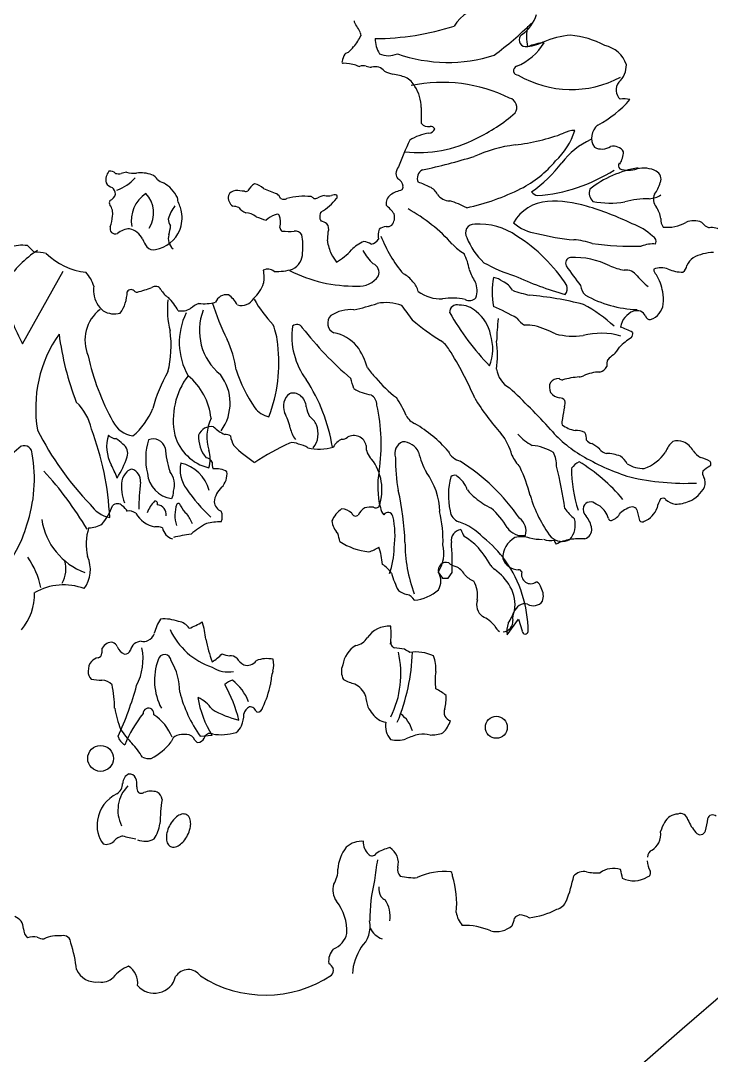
# Model space of a CAD drawing. Header units: millimetres. Extents: x -17017 to 2697, y 1903 to 18260.
# Drawn here: x -16954.944 to -16954.6, y 18240.881 to 18241.395 of the extents above; entities that cross this region are included whole.
import ezdxf

# ---------------------------------------------------------------- set-up
doc = ezdxf.new("R2010")
doc.units = ezdxf.units.MM
doc.linetypes.add('0', pattern=[0])
for name, color, linetype in [('1', 7, 'Continuous'), ('CAY', 94, 'Continuous'), ('DIENHOA', 3, 'Continuous')]:
    doc.layers.add(name, color=color, linetype=linetype)

# ---------------------------------------------------------------- blocks, each defined once
blk = doc.blocks.new('Cay73-mb')
at = {"layer": 'DIENHOA'}
for p, q in [((-301.3, -501.3), (-217.3, -350.6)), ((559.5, -973.6), (568.4, -986.5)), ((580.5, -986.5), (588.6, -974.4)), ((568.4, -986.5), (580.5, -986.5)), ((702.5, -1103.7), (725.9, -1071.4)), ((725.9, -1071.4), (734, -1095.6)), ((66.6, -1313.6), (91.1, -1311.3))]:
    blk.add_line(p, q, dxfattribs=at)
for centre, radius in [((680.1, -1295), 22.7), ((-139.7, -1359.4), 26.8)]:
    blk.add_circle(centre, radius, dxfattribs=at)
for centre, radius, start, end in [((665.1, 112.5), 84.9, 94.2626, 148.3902), ((687.5, 205), 79.8, 304.0913, 342.5095), ((394.4, 167.6), 8.91, 177.2348, 199.0239), ((103.3, -13.6), 334.3, 27.8474, 32.2375), ((429.2, 662), 530.9, 270, 287.9437), ((158.9, 778.6), 855.8, 307.1721, 313.989), ((852.4, 135.4), 109.7, 168.6891, 191.3109), ((297.2, 188.5), 114.7, 319.6376, 333.6063), ((385, 136.9), 14.9, 2.3858, 22.142), ((489.6, 130.7), 60.4, 179.5468, 210.966), ((741, 128.4), 13.7, 129.7853, 266.0527), ((854.9, -69.1), 208.1, 95.7865, 111.9518), ((816.6, -48.6), 187.4, 61.9016, 84.7103), ((315.8, 168.5), 87.5, 310.9739, 321.7199), ((679.4, 181.9), 116.2, 291.446, 329.278), ((738.8, 198.5), 83.8, 270.8583, 297.2285), ((789.7, 7.5), 115.5, 95.194, 112.8761), ((891.9, 57), 61.1, 19.075, 77.6767), ((404.6, 75.8), 44.8, 149.3457, 169.9375), ((378.5, 83.8), 19.4, 105.815, 130.0629), ((456.5, 139.5), 44.1, 244.9851, 295.0149), ((579.8, 397.7), 316, 250.6489, 287.7143), ((362.4, 82.3), 2.29, 146.8782, 277.1259), ((356.2, -55.7), 135.9, 75.8406, 87.2347), ((397.5, 87), 13.6, 233.3976, 265.4854), ((404.5, 52), 22.9, 74.743, 110.6252), ((425, 113.4), 41.9, 249.8495, 265.3325), ((430.4, 34.6), 38.1, 79.938, 103.3355), ((426.6, 46.4), 27.7, 38.6562, 67.9573), ((725.4, 64.8), 9.58, 111.455, 271.8444), ((901.5, 76.3), 48.2, 312.501, 0.8171), ((482.3, 129.4), 73.9, 242.6281, 257.0519), ((443, -88.5), 147.6, 70.3438, 81.1386), ((475.6, 14.3), 40, 25.8774, 64.7854), ((835.4, 241.9), 216.4, 239.5495, 298.0277), ((568.6, -272.2), 312.5, 63.5971, 101.9555), ((440.8, -13.5), 84, 1.1016, 32.6112), ((954, 24.5), 25.7, 140.775, 228.3759), ((702.4, -11.8), 20.2, 326.0273, 75.1997), ((780, 159), 234.7, 298.1428, 318.8572), ((945.5, -32), 38.3, 72.9026, 103.0079), ((889.7, -28), 365.3, 177.4765, 182.6049), ((473.7, 262.6), 376.6, 295.9751, 310.672), ((539.4, -31.7), 19.5, 221.5808, 280.4219), ((538.3, -49.5), 15.8, 278.2472, 335.9447), ((544.3, -60.3), 9.52, 27.3472, 98.1368), ((698.2, -12.2), 152, 313.567, 341.8764), ((840.2, -100.5), 41, 86.5285, 120.2538), ((910.7, -74.6), 33.3, 126.7863, 215.7157), ((1221.9, -421.6), 798.1, 154.6303, 158.9021), ((519.1, 154.8), 259.9, 263.7586, 297.3753), ((552.5, -159.3), 95, 97.1923, 122.984), ((661, 370.8), 463.8, 277.1985, 289.9807), ((938.8, -217.8), 153.1, 114.3233, 143.3291), ((753.7, -375.8), 288.6, 96.8819, 114.483), ((899, -62.9), 34.8, 243.7411, 301.1306), ((923.2, -116.4), 24.5, 32.1608, 104.7701), ((892.1, -101), 51.9, 327.7524, 357.404), ((226.7, 1225.9), 1399.6, 282.3984, 286.9212), ((625.3, 26.2), 231.6, 297.2246, 320.0892), ((581.6, 55.8), 296.8, 305.3452, 322.1487), ((943.1, -131.9), 9.8, 148.4146, 225.0095), ((-101.1, -161.5), 27.7, 140.1391, 192.2384), ((-119.2, -156.7), 13.4, 40.0639, 103.9537), ((-101.7, -105.2), 43.6, 260.3458, 276.1782), ((-80.2, -189.3), 44.1, 97.6045, 112.2958), ((-71.4, -97.9), 49.8, 252.9351, 277.0256), ((-56.9, -215.2), 68.3, 69.8805, 97.1365), ((486, -149.7), 13.8, 174.3254, 226.1201), ((506.1, -152.6), 34.1, 147.5388, 172.6951), ((535.1, -158), 18.7, 114.8401, 206.7982), ((739.2, 149.4), 344.5, 274.3703, 302.496), ((1011, -357.2), 223.6, 99.5394, 127.913), ((953.9, -82.2), 59.3, 252.5874, 287.4126), ((985.1, -193.2), 56.1, 61.9354, 103.8193), ((1002.9, -160.1), 18.5, 337.5506, 62.4278), ((-110.6, -157.8), 20, 208.6743, 255.9578), ((-131.3, -105.2), 81.5, 288.0436, 320.5246), ((-42.3, -173.3), 24, 31.3396, 68.2743), ((5.6, -127.3), 43.2, 230.8224, 249.2496), ((-40.2, -225.9), 65.6, 24.8138, 62.3169), ((199.6, -202.8), 38.9, 121.2884, 151.3126), ((166.3, -216.8), 49, 49.9632, 74.5221), ((469.2, -175.7), 17.7, 5.1938, 65.8754), ((438, -397.6), 244.7, 64.6833, 70.8228), ((949.1, -146.9), 73.7, 322.874, 343.9807), ((-129.1, -185.1), 21.3, 294.5327, 343.8309), ((-130.8, -193.5), 22.3, 6.2599, 46.8101), ((-8.4, -246), 67.8, 123.6873, 190.2574), ((-87.6, -229.9), 57.9, 326.818, 44.0638), ((139.8, -199.5), 15.7, 90.8136, 160.0842), ((139.6, -304.7), 120.9, 81.0864, 90), ((160.9, -178.1), 7.56, 250.452, 307.6353), ((275.6, -19.8), 177.3, 244.0119, 253.5541), ((199.3, -219.7), 39.5, 29.375, 48.8155), ((345, -205.2), 12.6, 68.4417, 118.4944), ((474.9, -211.5), 23.3, 126.3015, 186.7087), ((500.4, -250.4), 69.8, 103.2148, 124.2915), ((476.2, -175.6), 10.7, 320.4563, 7.922), ((529, -205.5), 32.2, 25.2048, 64.8012), ((585.6, -170.2), 35, 218.2931, 266.6062), ((516.2, 250.5), 480.9, 282.3137, 296.5627), ((768.7, -175.5), 18.8, 214.9948, 260.0682), ((898.1, -187.9), 25.5, 163.7382, 225.5065), ((1029.2, -201.8), 23.7, 153.7542, 221.6429), ((-112.4, -209.4), 9.23, 148.1677, 207.2571), ((-142.9, -230.9), 28.3, 349.3282, 37.8386), ((5, -203.1), 15.1, 354.8123, 18.5899), ((-96.9, -258.2), 128.7, 13.8112, 24.6411), ((147.4, -197.8), 22.7, 170.6162, 234.1231), ((239.6, -187.6), 14, 245.3775, 297.6372), ((281.8, -335.8), 140.4, 84.1106, 104.7429), ((287.3, -215.7), 21.6, 45.6849, 65.5571), ((304, -186.4), 14, 263.1576, 295.7661), ((330.2, -234), 40.4, 98.7159, 119.7436), ((241.7, -110.7), 139.7, 302.8703, 320.3213), ((331.5, -152.3), 42.5, 259.9199, 280.0801), ((344.2, -196.5), 6.2, 325.6632, 28.6117), ((532, -382.4), 184.7, 61.9729, 73.8124), ((792.2, -293.9), 87.9, 93.7529, 150.2526), ((799.6, -430.6), 224.8, 72.5785, 93.3661), ((916.3, -25.6), 184.1, 258.6912, 279.3993), ((996.8, -396.6), 196, 89.9314, 104.9299), ((993.5, -147.5), 53.2, 273.8137, 301.4831), ((87.3, -269.1), 91, 143.7433, 163.1218), ((-46.2, -239.9), 75.3, 339.7013, 9.5341), ((131.4, -262.5), 46.4, 70.6387, 86.5692), ((176.9, -195.6), 38, 217.4236, 245.2186), ((162.1, -260.7), 30.6, 48.43, 91.9653), ((238.9, -283.4), 52.3, 109.0279, 133.1963), ((225.6, -239.6), 6.84, 43.6641, 123.6539), ((187.4, -249.7), 45.6, 347.1389, 18.9569), ((324, -235.1), 9.46, 132.4348, 190.6936), ((396.2, -283.7), 88.9, 35.533, 51.3608), ((441.8, -238.8), 27.6, 323.1349, 14.2491), ((319.1, -539.9), 364.8, 42.2892, 60.7345), ((696.9, -801), 609.1, 64.2257, 73.7926), ((970.8, -247), 50.2, 6.011, 35.8506), ((-197.3, -232), 82.2, 341.0269, 357.093), ((28.6, -239.9), 28.6, 185.7112, 215.4049), ((-101.7, -246.7), 107.5, 344.5832, 354.805), ((281, 4.1), 261.2, 247.8171, 252.6439), ((326.3, -239.2), 11.9, 168.6895, 220.2525), ((306.8, -285.3), 39.8, 55.8018, 74.8467), ((314.8, -263.2), 18.1, 340.6219, 36.8713), ((454.2, -241.4), 17, 261.4678, 304.5258), ((634.2, -271.6), 18.1, 86.309, 211.7582), ((645.1, -387.2), 134, 54.7161, 94.164), ((772.6, -189.7), 83, 226.8266, 264.29), ((925, -360.6), 114.2, 46.4334, 71.2019), ((1050.4, -243), 29.7, 177.5955, 213.6988), ((1033.8, -179.3), 80.5, 264.189, 299.2256), ((1089.6, -286.7), 40.6, 66.0368, 113.9632), ((1128.8, -234.2), 27.4, 214.1246, 254.0541), ((-108.2, -262.6), 12, 161.0264, 220.1857), ((-108.9, -259.3), 14, 232.729, 287.7908), ((-76.4, -307.6), 45, 93.9814, 128.8108), ((-90.4, -304.3), 42.9, 28.4153, 75.3342), ((-37.8, -238.9), 67.8, 280.2171, 336.4632), ((27.1, -283.6), 26.6, 161.5632, 231.2191), ((242.3, -259.2), 10.5, 183.5956, 233.1266), ((251.2, -69.1), 199.1, 265.6318, 272.8989), ((263.7, -283.9), 16.2, 32.0021, 98.5875), ((109.1, -299.8), 170.2, 355.7114, 8.2723), ((57.7, -255), 274.5, 353.1064, 357.0389), ((469, -277.1), 34, 157.0862, 192.5267), ((453.1, -282.1), 23.9, 93.3684, 130.2413), ((692, -182.3), 268.4, 200.8506, 220.3675), ((546.8, -559.1), 331.6, 32.6073, 58.0114), ((869.2, 105), 391.6, 254.4753, 265.7951), ((998.4, -289.5), 12.8, 337.8324, 65.7745), ((1126.4, -296.8), 36.6, 54.9032, 98.1044), ((-301.6, -371), 74.1, 82.0576, 111.1046), ((-205, -221), 115.4, 221.6012, 231.3438), ((19.7, -255.9), 77.5, 201.1688, 214.9139), ((419, -275.8), 89.7, 187.7656, 205.7611), ((429, -351.5), 66.4, 110.4111, 137.625), ((398.7, -332), 43.4, 59.3404, 80.4965), ((416.1, -271.7), 23.5, 281.7703, 327.2561), ((668.1, -222.5), 106.8, 222.2767, 239.1504), ((763.2, -220.8), 156.5, 202.6959, 225.8077), ((830.9, -433.8), 148.5, 71.0772, 86.3052), ((960.6, 271.5), 570.6, 261.7813, 271.9977), ((1005.5, -364.5), 70.3, 86.0552, 110.797), ((-153.3, -490), 216.6, 122.7325, 147.2615), ((-276.7, -418), 106.9, 76.7612, 90.2009), ((-155.8, -216), 137.4, 225.4427, 264.0684), ((-30.1, -287.1), 19.1, 223.4143, 283.1458), ((240.7, -312.6), 38.1, 297.3301, 0.096), ((489.3, -232.7), 171.9, 208.5412, 215.2776), ((272.7, -206.4), 146.9, 301.2625, 316.9224), ((502.1, -254.2), 112, 208.4981, 226.2622), ((514.8, -365.4), 111, 9.3966, 27.4769), ((1132.5, -408.4), 96.5, 91.4231, 117.6468), ((417.8, -353.2), 19.4, 337.7672, 68.9367), ((834.9, -1.5), 377.6, 241.392, 251.9769), ((835.8, -334), 12.2, 99.4614, 207.4038), ((1511.8, 130.4), 832.2, 214.3831, 217.8612), ((838.3, -498.9), 177, 64.1579, 91.4436), ((960.3, -242.8), 106.6, 245.1238, 261.8707), ((1055.3, -337.1), 19.4, 306.3853, 355.5072), ((1120.3, -363.3), 51.9, 128.8329, 151.5579), ((-217.4, -398.1), 65.4, 14.2735, 43.8294), ((206.8, -366.9), 20.5, 50.851, 117.3411), ((139.3, -363.9), 60.1, 348.6859, 14.5885), ((225.9, -239.9), 111.3, 266.8214, 286.8591), ((387.1, -78.3), 303.2, 243.4346, 270.8424), ((395.9, -333.6), 48.1, 264.8908, 325.92), ((463.8, -404.8), 54.1, 36.3872, 64.0075), ((715.6, -319.2), 95.6, 197.1044, 214.0202), ((839.7, -393.6), 168, 169.6964, 190.3036), ((665.5, -409.2), 46.5, 53.1266, 78.943), ((1061.3, 409.9), 843.4, 245.982, 253.5722), ((948.4, -376.5), 28.3, 34.3831, 96.3743), ((1159.9, -186.1), 256.6, 222.8276, 229.9727), ((1021.5, -382), 38.5, 67.2169, 112.7831), ((1019.1, -347.7), 12.5, 174.1049, 234.7815), ((927.9, -409), 98.2, 9.0576, 31.3127), ((1067.2, -274.3), 78.4, 246.9141, 269.7063), ((-92.1, -389.6), 62.3, 172.9748, 187.2865), ((-120.7, -165.9), 235, 284.0613, 291.8014), ((-26.3, -395.2), 13.2, 30.4656, 122.7495), ((120.9, -347.4), 82.2, 313.3527, 339.8948), ((478.9, -401.5), 40.6, 12.8056, 45.3087), ((598, -390.5), 42.4, 338.9117, 24.907), ((677.8, -409.8), 40.9, 28.6178, 67.5379), ((807.2, -386.7), 20, 321.5453, 18.4367), ((881.9, -379.3), 27.1, 182.3862, 230.7487), ((-98.3, -389.8), 56.1, 187.8379, 230.0745), ((-163.9, -392.1), 79.3, 325.0902, 358.8931), ((-77.2, -396.9), 8.07, 85.5323, 155.9452), ((-77.7, -400.9), 12.1, 41.0511, 84.5806), ((-65, -387.4), 6.64, 237.1467, 282.4593), ((24.7, -366.9), 45.1, 208.6632, 238.2405), ((-99.4, -500.8), 138.6, 29.5388, 43.6073), ((121.4, -424.3), 25, 81.7409, 157.7524), ((96.3, -444.1), 52.9, 26.7551, 57.1965), ((565.8, -328.5), 79.7, 233.4753, 272.145), ((589.6, -535.8), 129.3, 78.441, 99.2255), ((624.6, -394.4), 17.2, 238.2487, 318.8111), ((818.2, -94.1), 314, 250.5598, 257.318), ((692.1, -1075.3), 677.2, 75.5622, 85.1602), ((978.1, -200), 230, 240.4812, 268.4127), ((957.8, -408.9), 68.9, 351.8702, 12.9015), ((70.8, -297.8), 424, 194.9329, 208.6741), ((192.1, -428.9), 193.4, 174.289, 193.602), ((27.7, -394.2), 38.8, 260.316, 299.2488), ((83.9, -469), 55.3, 111.1444, 132.3048), ((74.3, -324.2), 93.8, 263.6594, 284.814), ((604.1, -254.6), 537.1, 197.3885, 206.218), ((152.6, -393.2), 28.5, 251.5715, 330.6634), ((463, -238.5), 331.8, 210.8489, 222.3383), ((248.1, 180.2), 625.9, 282.6322, 287.228), ((451.9, -508.4), 92.7, 69.4676, 101.4577), ((100.9, -724.4), 488.6, 33.951, 38.2927), ((598.3, -435.2), 14.9, 70.3033, 185.4409), ((605.6, -468.9), 47.8, 46.2218, 92.67), ((452.2, -928.6), 551.7, 60.6162, 66.2478), ((713.5, -692), 309.9, 47.1574, 61.5798), ((987.6, -413.9), 38.7, 288.4355, 352.8854), ((-91.6, -493.5), 80.6, 127.7455, 203.5538), ((-110.9, -391.2), 47.8, 240.5807, 284.57), ((163.2, -498.2), 139.9, 154.0445, 209.5134), ((181.7, -473.7), 116.7, 158.6924, 231.1731), ((352.8, -458.2), 22, 134.9973, 245.6142), ((377.7, -501.6), 71.4, 84.1231, 124.4033), ((1051.8, -171.5), 538.1, 209.5141, 224.2315), ((590.5, -497.7), 79.5, 11.515, 52.7404), ((1259, -511.4), 578.5, 173.7973, 178.4027), ((768.3, -415.1), 56, 215.8342, 238.1084), ((980.7, -474.6), 44.4, 111.7136, 169.2161), ((971.6, -461.6), 29.2, 75.4651, 104.5349), ((965.9, -457.5), 27.5, 31.2372, 61.6984), ((998.6, -441.2), 9.48, 192.6521, 277.362), ((102.5, -511), 125.2, 3.9407, 23.0532), ((405, -485.9), 148.5, 171.6979, 216.9668), ((266.9, -473.8), 12.9, 28.2926, 133.5285), ((864.1, -9.1), 744, 218.0496, 229.2493), ((867.1, -22.1), 561, 229.9529, 237.3378), ((745.3, -541.9), 79.5, 79.5102, 94.7643), ((691.8, -701.8), 247.7, 63.3065, 74.0527), ((839.6, -728.9), 280.1, 63.9457, 69.6557), ((-6.7, -634.7), 267.6, 144.9731, 189.6949), ((389.5, -399.7), 620.7, 187.54, 200.9621), ((-208.8, -505.7), 215.2, 345.6075, 8.3665), ((-71.7, -583.4), 214.5, 7.6189, 25.2426), ((327.2, -562), 85.4, 41.251, 78.8463), ((571.9, -511.1), 100.8, 339.2258, 16.8909), ((839.7, -333.8), 151.3, 255.962, 277.6775), ((897, -628.2), 149.1, 74.0682, 104.3832), ((1067.9, -647.7), 192.7, 124.2149, 133.4099), ((951.6, -480.1), 11.4, 313.9201, 14.1902), ((-79.5, -540.2), 309.2, 338.8124, 7.0125), ((264.7, -594.7), 154.9, 16.4093, 35.0763), ((535.7, -540.7), 54.5, 30.2224, 58.1822), ((-8.8, -888.5), 700.5, 23.123, 32.3881), ((457.1, -524.3), 225.5, 352.6149, 7.3851), ((865.4, -466.4), 81.3, 315.001, 329.5073), ((316.2, -421.8), 492.8, 192.1707, 209.1499), ((943, -545.9), 34.2, 159.2252, 183.0936), ((943.5, -560.6), 42.1, 119.4064, 140.5324), ((443, -454.3), 318.4, 198.4365, 214.2243), ((529.9, -470.2), 141.9, 214.6976, 225.3681), ((733.3, -546.2), 53, 187.6658, 240.4192), ((889.4, -538.7), 21.5, 284.0381, 335.0891), ((270.2, -715), 312.2, 150.0667, 165.1701), ((163.7, -658.9), 152.9, 143.081, 191.6995), ((-42.2, -669.3), 132.1, 6.1432, 50.7132), ((31.7, -623.9), 97, 323.9414, 37.6502), ((-10.4, -770.5), 355.2, 8.9901, 33.3546), ((-3956.9, -1918.3), 4539.4, 16.9655, 17.243), ((620.2, -416.6), 244.9, 219.133, 233.0757), ((809.8, -595.6), 22.9, 89.2971, 140.6346), ((817, -565.7), 9.78, 224.996, 276.8121), ((864.7, -741.6), 172.5, 94.3138, 105.6443), ((847.3, -534.3), 35.5, 277.126, 292.7408), ((895.1, -641.1), 81.6, 90.3664, 114.6946), ((435.4, -510.4), 97.4, 238.8174, 261.2198), ((-184.7, -1563.3), 1318.4, 42.151, 47.433), ((816.9, -591.1), 26.8, 157.9634, 203.7465), ((272.9, -630.8), 34, 128.6499, 201.0393), ((259.3, -626.7), 23.7, 50.868, 108.8845), ((254, -633.6), 32.4, 3.3613, 51.3428), ((407.7, -628.1), 25, 0.9293, 59.0386), ((289.2, -736.4), 221.8, 23.0518, 33.9989), ((1051.5, -361.5), 486.4, 211.1817, 222.0254), ((814.1, -586), 26.9, 216.2311, 264.8711), ((810.2, -627.6), 14.9, 38.3636, 84.4087), ((795.9, -624.4), 26.7, 344.1996, 13.1363), ((-258, -696.4), 100.9, 10.7728, 47.7284), ((-162.6, -582.7), 141.1, 309.4385, 338.1971), ((219, -603.9), 49.2, 216.8724, 257.9843), ((337.3, -624.9), 51.4, 187.6968, 210.7423), ((77.8, -708.7), 363.9, 351.2117, 12.8553), ((1041.7, -684), 226.3, 166.6165, 172.7767), ((-64.6, -636.6), 55.7, 206.9598, 261.318), ((173.9, -694.7), 93.5, 155.0072, 196.6222), ((150.4, -695.5), 104.7, 11.0712, 30.0444), ((268.3, -685.6), 42.5, 23.1571, 54.2727), ((528.9, -629.2), 41, 209.7472, 245.4632), ((842.3, -663.5), 26.3, 162.5816, 192.0931), ((296, -393.1), 634.8, 206.8422, 223.9575), ((-706.5, -886.5), 586.2, 2.5394, 20.8872), ((89.4, -700.4), 28, 79.9407, 158.7681), ((167, -592.9), 108.1, 227.7038, 242.7479), ((310.4, -663.8), 58.3, 191.4226, 216.8724), ((263.4, -687.2), 47.6, 321.9332, 22.6218), ((365.7, -913.7), 287.1, 41.5784, 59.4037), ((978.5, -521.6), 243.2, 220.1928, 241.6744), ((855.9, -614.4), 67.2, 234.222, 259.2142), ((844.1, -725.8), 45.4, 64.6955, 90.9913), ((839.5, -698.3), 27.6, 355.8488, 29.326), ((-48.5, -714), 78.7, 162.1796, 208.3462), ((-108.2, -677.6), 19.6, 218.9971, 270.0514), ((-151.5, -768.4), 83.3, 45.9418, 58.7175), ((77.4, -738.5), 123.8, 161.6916, 194.3123), ((-31, -723.8), 25.9, 16.2216, 110.6525), ((108.1, -662.8), 97.9, 196.0678, 255.9477), ((130.2, -693.8), 67, 176.9868, 219.8878), ((120, -705.3), 16.5, 56.3136, 98.6322), ((192.4, -680.4), 64.2, 190.0203, 209.058), ((548.2, -1327.3), 687.9, 115.5204, 122.4083), ((258.2, -730.1), 24.5, 60.3365, 105.1572), ((378.7, -736.5), 42.4, 115.7617, 149.2398), ((361.3, -682.6), 15.7, 266.2665, 310.5917), ((385, -716.9), 26.1, 11.3137, 120.9804), ((496.4, -728), 26.5, 113.1967, 199.3941), ((484.4, -742.1), 38.5, 25.6043, 87.6679), ((596.2, -761.8), 120.1, 14.6741, 38.4501), ((800, -623.2), 99.2, 220.9367, 242.7417), ((883.7, -687), 21.4, 218.6261, 254.3029), ((1082.4, -744.3), 55, 131.3291, 159.6607), ((1055.6, -739.5), 37.7, 71.5628, 104.7415), ((1051.8, -741.2), 40.6, 26.8752, 67.1366), ((-177.8, -878.2), 207.7, 127.4033, 155.2729), ((-297.6, -727.9), 16, 356.8199, 113.2), ((-108.2, -728.2), 24.6, 343.5385, 53.3345), ((231.1, -694.3), 238.3, 185.3563, 197.2656), ((31, -739.6), 56.3, 341.1737, 18.8263), ((308.7, -541.9), 242, 224.5442, 237.7279), ((261.6, -760.8), 52.7, 57.5376, 80.4004), ((313.3, -618), 101.1, 256.5782, 286.6939), ((443.7, -714.5), 33.3, 175.3256, 228.8237), ((698.3, -680.7), 184.7, 194.0375, 208.0411), ((613.4, -709.4), 35.6, 202.6901, 257.315), ((744.7, -814.7), 103.7, 58.5672, 84.5585), ((737.9, -754.6), 67.2, 0, 25.0545), ((840.4, -778.4), 80.2, 47.789, 62.0565), ((913.4, -704.6), 24, 216.8546, 257.091), ((907.5, -805.7), 77.7, 67.5405, 89.5746), ((954.1, -671.4), 93.7, 290.395, 324.9235), ((1139.4, -682.5), 65.3, 218.0952, 236.0375), ((-569.6, -781.1), 292.7, 341.0522, 10.2825), ((-301, -657.9), 229.8, 328.2381, 340.3378), ((91.8, -761.2), 66.9, 168.689, 216.9218), ((10.2, -823.8), 77.3, 14.2966, 78.1124), ((76.9, -753.2), 16.5, 26.5423, 83.4811), ((113.8, -750), 22.5, 169.2143, 206.3182), ((338.6, -803), 104.6, 341.0236, 37.3349), ((765.3, -746.5), 294, 178.1116, 191.4165), ((378.1, -1103.7), 425.4, 34.598, 57.6876), ((802.7, -689.5), 99.5, 204.902, 222.4714), ((876.7, -790.2), 51.7, 119.2379, 142.5982), ((662.9, -1056), 363.6, 39.8212, 58.7498), ((1091.5, -342.1), 455, 239.8725, 252.7958), ((915.2, -768.2), 40.7, 27.3209, 57.3458), ((984.6, -697.8), 61.4, 237.2743, 272.0216), ((1091.4, -792.9), 57.4, 56.5888, 78.4471), ((1118.6, -749.5), 6.28, 309.6891, 46.0693), ((-787.5, -1250.8), 719.6, 30.5492, 42.5126), ((-396.7, -890.9), 311.9, 21.0486, 26.5672), ((-50.2, -798.1), 47.7, 137.5999, 163.4438), ((-69, -783.7), 24.2, 104.035, 132.5621), ((-82.3, -784.5), 25.3, 352.6723, 73.1431), ((15.1, -764.2), 57.9, 184.8546, 262.4443), ((-30.9, -793.2), 44.4, 342.8974, 39.292), ((99.1, -805.6), 45.9, 60.041, 96.8418), ((81.7, -770.1), 40.6, 316.3658, 6.0733), ((609.8, -796.8), 175.4, 169.3141, 194.3422), ((422.8, -850.8), 140, 1.0279, 36.5314), ((425.5, -900), 335.8, 14.7112, 25.2503), ((48, -945.9), 780.9, 7.6394, 14.1801), ((1117.3, -758.5), 281.6, 180.0675, 197.9472), ((1120.8, -768.8), 13.4, 162.2715, 217.1812), ((1150, -807.9), 60.2, 116.988, 134.0943), ((-5.7, -796.8), 91, 172.2341, 201.7697), ((339.1, -838.7), 399.5, 172.6729, 180.6909), ((717.8, -814.6), 137.1, 163.8241, 193.5431), ((593.5, -783.2), 10, 66.897, 137.3013), ((566, -821.8), 57.2, 19.0798, 56.6495), ((1072.1, -278.9), 511, 256.9692, 272.5618), ((1090.2, -788.3), 23, 335.9454, 29.7787), ((-10.7, -808.6), 22.4, 324.5007, 6.0096), ((355.3, -579.1), 387.2, 215.0444, 226.425), ((141.8, -832.9), 46.4, 131.4198, 174.4727), ((-57.7, -927.8), 548.8, 1.716, 12.9626), ((678.3, -761.9), 71.3, 215.3011, 234.6775), ((1054.3, -768.6), 63.9, 293.7522, 332.982), ((-109.7, -800.4), 61.2, 213.0573, 259.4796), ((-104.9, -845.9), 13.9, 43.9623, 136.0377), ((43.3, -888.7), 94.7, 138.9316, 156.3687), ((-27.1, -831.9), 5.47, 334.5364, 99.4615), ((-24.4, -854.9), 20.7, 353.4755, 83.9621), ((88.1, -856.5), 73.9, 161.4551, 196.4615), ((21.5, -836.1), 4.65, 358.9139, 137.4869), ((119.4, -825.5), 24, 186.9539, 248.0061), ((722.6, -723.9), 128.7, 228.3559, 245.5769), ((997.3, -745.2), 256.5, 195.7067, 217.4175), ((875.5, -844.6), 16.3, 45.0556, 156.386), ((870.9, -872), 42.1, 34.5982, 67.5058), ((1062, -849.1), 49.5, 147.2266, 170.4155), ((1025.2, -829.2), 8.39, 47.7751, 124.5957), ((1061.4, -786.9), 47.4, 229.7042, 257.1598), ((1049.3, -750.2), 82.8, 271.1125, 291.7724), ((-242.7, -788.3), 136.4, 321.2751, 339.4414), ((-112, -861.9), 30.8, 25.7073, 56.4461), ((-82, -875), 28, 56.3136, 96.5492), ((-15.4, -822.4), 58.9, 209.858, 258.5428), ((70.3, -815.9), 48.6, 204.6256, 229.9874), ((-23.3, -901.4), 78.8, 20.8054, 37.6968), ((80.2, -858.8), 32.1, 340.0144, 19.9856), ((396.5, -893.9), 62.9, 125.9766, 155.4255), ((358.4, -874.8), 31.9, 45.8188, 87.7981), ((388.7, -848.9), 8.67, 200.5625, 308.3994), ((426.5, -871.3), 36, 121.7238, 154.2824), ((420.3, -884.2), 45.3, 83.2691, 106.255), ((430.5, -832.3), 8.51, 234.7916, 326.4407), ((464.2, -837.2), 24.4, 187.1257, 226.0087), ((455.8, -860.2), 10.2, 12.1385, 148.1316), ((314.4, -907.6), 255.3, 357.8879, 13.4293), ((609.6, -845.3), 25.1, 183.26, 253.7052), ((570.8, -955.7), 151.1, 29.3886, 49.2939), ((915.7, -773.1), 116.3, 216.3481, 230.707), ((879.5, -843.5), 19.7, 164.0271, 227.8416), ((842.2, -887.4), 74.6, 19.2353, 31.8429), ((907.2, -834.4), 34.4, 289.8012, 330.8723), ((974.9, -894), 57.1, 102.5016, 131.2607), ((960.6, -850), 11.9, 27.6488, 80.8365), ((2014.6, -583.7), 1075.6, 194.0345, 195.2754), ((968.8, -824.7), 47.3, 292.3827, 340.016), ((-531.8, -809.4), 248.2, 318.3644, 344.4112), ((-125, -844.6), 138, 188.4718, 249.9837), ((-163.6, -833.2), 48.8, 268.8049, 304.1108), ((175.4, -1045.1), 197, 119.1447, 130.3597), ((107.8, -995.5), 125.8, 88.831, 103.0611), ((381.6, -862.8), 42.6, 186.5789, 225.7825), ((297.6, -897), 172.7, 351.1862, 13.0564), ((559.4, -991.2), 129.2, 43.5418, 70.4896), ((708.4, -888.7), 33.3, 344.4814, 53.155), ((797.5, -876.1), 46.3, 319.0893, 16.1523), ((825.7, -891.7), 52.7, 9.4555, 39.6472), ((917.4, -862), 4.91, 190.4902, 286.6442), ((982.7, -862.1), 7.46, 220.8114, 302.9263), ((-50.5, -915.5), 118.9, 163.6618, 192.6023), ((-23.9, -917), 37.1, 70.7124, 95.0395), ((18.8, -875.3), 31.2, 192.5626, 251.9635), ((95.6, -1241.7), 350, 97.8522, 103.9904), ((191.2, -939), 167, 9.8226, 15.8375), ((609.7, -908.3), 23, 98.2803, 189.6852), ((788.2, -803.7), 199.4, 204.2198, 208.8933), ((734.2, -859.7), 38.5, 214.4986, 279.3835), ((858.4, -885.7), 19.5, 285.0569, 7.6016), ((428.4, -799.2), 132.8, 236.8705, 264.5615), ((798.7, -911.4), 307.8, 179.995, 200.4377), ((501.4, -934.1), 70.3, 325.7501, 14.0409), ((-11, -958.9), 599.8, 358.5127, 4.4619), ((548.5, -1013.9), 131.1, 46.5876, 60.2459), ((469.2, -1073), 229.2, 29.5744, 42.3264), ((508.9, -1087.2), 234.6, 35.7438, 52.0634), ((740.8, -944), 47.2, 118.0553, 182.2889), ((732.8, -952.6), 52.2, 71.5715, 105.7621), ((773.9, -799.4), 106.5, 256.6661, 270.9846), ((792.2, -865.4), 42.8, 250.5457, 281.4086), ((817, -874.6), 35.4, 228.4999, 296.1061), ((814.7, -906.5), 14.1, 183.364, 221.846), ((852.3, -1007.4), 103.3, 100.8895, 117.7167), ((858.4, -1126.1), 221.6, 88.6926, 96.6373), ((-227.9, -968.5), 67, 323.965, 23.8417), ((400.9, -871.8), 61.5, 284.05, 305.7447), ((296.2, -969.8), 148.6, 4.6684, 18.8759), ((328.5, -925.7), 139.8, 338.5165, 0.8938), ((-429, -1039.4), 168.7, 11.5738, 34.8265), ((-274.3, -966.7), 62.8, 331.5443, 15.0304), ((394.2, -1028.7), 86.9, 37.578, 54.7797), ((576, -969.7), 16, 69.6299, 196.1085), ((607.9, -922), 42, 231.1929, 253.3061), ((583.1, -995.5), 35.7, 28.1867, 69.1371), ((692.8, -943.7), 29.1, 213.6802, 236.2984), ((727.6, -932.4), 36.6, 201.6234, 266.6878), ((485.9, -1099.2), 260.3, 0.5997, 34.9232), ((614.4, -936.6), 156.3, 194.4898, 208.7142), ((527.8, -992.2), 37.4, 331.2241, 28.7759), ((651.7, -946.8), 49, 220.6134, 247.8973), ((611.5, -1058.3), 111.4, 29.0099, 54.236), ((726.3, -976.1), 7.22, 21.7516, 96.3381), ((751.3, -978.7), 19, 163.9212, 308.0581), ((-216.2, -1122.1), 121.9, 69.5762, 119.5147), ((581.4, -1022.4), 60, 351.5702, 30.2081), ((648.8, -1040.6), 70.2, 349.3239, 31.113), ((755.5, -1009.6), 17.6, 10.2853, 64.5442), ((746.2, -1023.3), 31.5, 339.8645, 32.48), ((-393.5, -1018.3), 117.2, 320.2188, 1.087), ((507.1, -971.5), 50, 233.425, 255.4703), ((488.3, -1044.5), 25.4, 29.7533, 75.6576), ((501.7, -943.1), 89.2, 275.5201, 311.2751), ((671.4, -1040.7), 32, 162.7097, 231.1561), ((745.9, -1069.4), 31.9, 124.5534, 188.0269), ((739, -1056.9), 17.8, 70.3523, 129.3727), ((756.8, -1018.8), 24.4, 241.0751, 320.9995), ((66.1, -1123.8), 97.4, 147.0592, 166.0969), ((-8.4, -1152.9), 82.4, 68.4923, 95.0313), ((627.3, -1123.5), 62.6, 37.7562, 67.4519), ((588.5, -1005.1), 138.1, 327.436, 339.451), ((19, -1104.6), 28.5, 30.7274, 84.3135), ((-3.3, -957.9), 140.2, 289.4822, 302.0137), ((-145, -1139.9), 225.1, 6.9321, 16.2836), ((459.1, -1142), 56.5, 87.7978, 144.9037), ((311.3, -1102.3), 150.9, 352.2113, 6.3904), ((703.1, -1073), 29, 204.79, 235.7799), ((693.3, -1076), 21.1, 271.9629, 5.9081), ((751.4, -1096.4), 49.4, 160.0238, 188.5593), ((-49.5, -1094.8), 21.9, 291.0576, 344.9862), ((138.2, -1030.7), 147.7, 204.7767, 251.4156), ((444.8, -1037.7), 373.9, 191.583, 199.0199), ((382.7, -1090.2), 35.8, 279.9499, 327.4218), ((740.1, -1095.8), 6.08, 178.4524, 353.9166), ((-176.4, -1132.8), 40.3, 347.1485, 1.9743), ((-118.8, -1138.6), 18.8, 115.3533, 157.6027), ((-118.6, -1133.5), 14.5, 22.2426, 124.8274), ((-81, -1119.1), 25.8, 200.2124, 249.7692), ((-54.2, -1141.3), 24.6, 92.9118, 166.2256), ((-170.2, -1153.8), 118.5, 332.4279, 11.3107), ((-50.1, -1101.7), 15.9, 250.2213, 302.0137), ((419.5, -1175.3), 58.4, 121.5772, 170.7441), ((471.4, -1120.6), 9.97, 166.9266, 257.4731), ((459.4, -1263.4), 133.4, 76.9101, 85.7875), ((445.9, -1219), 96.1, 55.1798, 62.9008), ((-141.8, -1173.7), 22.8, 98.1327, 138.2398), ((-146.7, -1141.8), 9.5, 279.8163, 0), ((-89.5, -1131.1), 12.2, 268.1166, 339.2805), ((94.8, -1197.9), 122.9, 159.6475, 207.9812), ((-7.2, -1158.1), 13.6, 3.0031, 167.4703), ((35.6, -1069.6), 105.7, 301.7719, 316.2281), ((130.1, -1103.7), 43.1, 245.0997, 266.8192), ((128.9, -1166.3), 19.6, 46.2097, 93.5058), ((183, -1122.9), 50, 215.7821, 238.2903), ((205.1, -1212.4), 59.6, 77.7314, 111.9325), ((165.8, -1165.4), 53.2, 345.47, 12.2392), ((281.1, -1184.5), 201.3, 333.7818, 12.9083), ((94.1, -1126.6), 412.4, 337.4784, 358.21), ((513.8, -1224.1), 85, 64.7707, 98.8272), ((472.9, -1175.4), 82.1, 357.0639, 20.0771), ((-135.8, -1176.9), 29.5, 141.3492, 183.4766), ((-95.1, -1220.2), 119.3, 359.0851, 31.7614), ((125.3, -1116.1), 64.4, 237.9965, 279.3852), ((164.3, -1144.3), 22.5, 250.194, 325.3844), ((391.9, -1179.2), 32.9, 156.0341, 210.6999), ((-144.8, -1180.9), 20.5, 173.7985, 225.07), ((-138.4, -1085.6), 111.8, 259.2123, 270.6252), ((-138.2, -1228.4), 31, 44.2187, 88.0902), ((142.1, -1230.6), 34.2, 104.4882, 134.9979), ((71, -1279.3), 102.9, 21.1472, 52.5967), ((331.2, -1213.3), 119.1, 163.1224, 176.6346), ((411.5, -1109.3), 99.1, 241.0529, 255.7238), ((670.3, -1199), 117, 170.4537, 188.1314), ((-348.3, -1257.3), 237.7, 0.4154, 12.261), ((-814.9, -996.8), 779.2, 336.0088, 344.2181), ((-148.6, -1354), 304.6, 14.0372, 28.9685), ((31, -1169.5), 185.1, 333.1601, 348.5401), ((364.3, -1248.4), 48.7, 22.4899, 62.0667), ((513, -1305.2), 98.8, 50.1989, 65.1701), ((291.3, -1153.9), 275.6, 194.3237, 215.4069), ((31.5, -1298.8), 72.4, 34.5467, 64.9847), ((260.8, -1203.9), 200.9, 188.4063, 212.3494), ((519, -1218.6), 110.3, 185.8077, 198.0844), ((469.9, -1232.9), 106.4, 347.0034, 1.9398), ((101.2, -1218.8), 214.9, 189.838, 201.871), ((-40.4, -1266.7), 11.3, 348.5797, 180), ((194.1, -1081.2), 204.4, 239.7454, 256.6547), ((176.9, -1270.8), 20, 114.7899, 170.2755), ((170.3, -1263.4), 10.9, 46.0931, 99.4653), ((200.5, -1243.9), 25.3, 207.2252, 230.3722), ((184.7, -1252), 11.5, 268.0244, 354.3656), ((484.1, -1216.9), 78.7, 207.2198, 232.209), ((589.6, -1264.2), 17.7, 155.4662, 255.1437), ((159.6, -1434.1), 269.6, 141.6197, 157.6184), ((-88.4, -1355.5), 104.8, 22.271, 55.7151), ((90.2, -1266.8), 67, 337.897, 359.4902), ((458.4, -1239.3), 45.6, 240.4652, 260.6605), ((494.1, -1291.5), 43.7, 170.5362, 221.1725), ((444.4, -1319.6), 64.3, 15.5079, 54.4328), ((526.8, -1262.9), 61.1, 314.3923, 342.4967), ((44.9, -1208.6), 169.3, 212.2342, 224.8303), ((110.1, -1210.6), 99.8, 259.6919, 287.9729), ((124.5, -1280), 30.3, 302.8117, 336.7222), ((542.9, -1228.9), 82.1, 270, 288.9217), ((-74.3, -1304.9), 30.6, 195.3737, 239.9782), ((-214.8, -1457.4), 190.4, 31.8189, 42.8298), ((-85, -1257.2), 113.9, 296.1463, 323.4829), ((26.4, -1330.4), 20.5, 114.4165, 164.7495), ((32.9, -1362.1), 52.5, 83.7278, 106.5621), ((38.3, -1328.8), 19, 22.4515, 88.9943), ((64.4, -1317.3), 9.59, 206.5577, 253.8131), ((60.5, -1310.2), 16.3, 274.2905, 333.1066), ((87.1, -1319.9), 12.3, 65.2281, 169.2191), ((474.6, -1263.6), 58.3, 256.7172, 288.1211), ((558.9, -1467.2), 162.3, 103.9337, 114.0539), ((526.4, -1395.7), 86.3, 78.9993, 94.398), ((-38.6, -1318.9), 40.8, 249.2684, 275.3347), ((-71.6, -1411.8), 22.3, 115.4178, 178.4908), ((-79.4, -1405), 13.4, 23.1892, 97.5956), ((-118.5, -1411.4), 24.5, 299.9654, 0.5173), ((-102, -1414), 37.7, 353.0641, 22.3775), ((-73.5, -1498.7), 73.6, 116.3249, 171.0285), ((-32.4, -1466.8), 71.5, 134.9979, 206.5787), ((-49.2, -1420.3), 15.4, 173.6606, 218.2263), ((-55.4, -1421.4), 10.3, 235.3014, 301.425), ((-34.9, -1469.3), 42, 72.8181, 111.1782), ((-31.4, -1446.2), 19.2, 5.9687, 62.5226), ((373.8, -1504), 390.7, 171.2037, 178.6704), ((35.1, -1501.1), 27, 99.4198, 123.7332), ((32.7, -1486.9), 12.5, 63.4368, 99.4198), ((32.7, -1486.9), 12.5, 27.4539, 63.4368), ((1056.7, -1505.8), 31.1, 91.0228, 154.0656), ((1061.6, -1489.6), 15.9, 11.9787, 109.9229), ((1128.2, -1486.7), 10.4, 45.0064, 168.3851), ((-83.4, -1497.9), 63.8, 170.3555, 217.3631), ((-94.1, -1482.5), 78.4, 326.3083, 350.9109), ((60.8, -1528.3), 64.8, 153.4368, 166.7318), ((60.8, -1528.3), 64.8, 140.1418, 153.4368), ((43.8, -1514.1), 42.6, 123.7332, 140.1418), ((19.9, -1493.5), 27, 3.1404, 27.4539), ((4.3, -1494.4), 42.6, 346.7318, 3.1404), ((1097.2, -1533.2), 79.8, 149.0306, 163.7013), ((1155.4, -1455.9), 83.9, 201.2762, 222.5168), ((1026, -1479.7), 92.2, 341.4402, 356.9865), ((-82.4, -1558.3), 40.6, 107.5857, 136.8124), ((-41.1, -1352), 175.9, 252.2923, 261.5971), ((39.2, -1523.2), 42.6, 166.7318, 183.1404), ((-17.3, -1489.3), 64.8, 320.1418, 333.4368), ((-17.3, -1489.3), 64.8, 333.4368, 346.7318), ((974.5, -1515.8), 46.4, 336.7299, 6.2048), ((1102.7, -1506.3), 11.1, 214.3374, 345.6742), ((-128.2, -1514.7), 22.7, 254.9798, 315.8151), ((-48, -1492.1), 38.9, 247.0276, 299.3922), ((23.6, -1524.1), 27, 183.1404, 207.4539), ((10.8, -1530.8), 12.5, 207.4539, 243.4368), ((10.8, -1530.8), 12.5, 243.4368, 279.4198), ((8.4, -1516.5), 27, 279.4198, 303.7332), ((-0.3, -1503.5), 42.6, 303.7332, 320.1418), ((399.8, -1575.2), 44.1, 82.3817, 134.0878), ((441.4, -1531.8), 37, 179.1357, 224.9997), ((977.1, -1511.3), 46, 304.3189, 330.2496), ((432.5, -1593.7), 80.8, 141.6329, 176.6587), ((422.6, -1550.6), 10.4, 225.0838, 325.3052), ((479.2, -1628.4), 86.5, 103.3247, 123.7803), ((440.9, -1575.6), 36.4, 344.4074, 59.5412), ((1009.7, -1564.5), 16.6, 113.6247, 177.932), ((1388.2, -1731.6), 968, 170.3474, 172.8988), ((1036.5, -1569.6), 43.9, 182.6434, 211.3763), ((297.2, -1590.4), 54.7, 327.2666, 1.5481), ((497.8, -1589), 22.2, 170.6832, 220.601), ((509.1, -1476.5), 129.9, 257.4863, 273.1799), ((573.1, -1725.2), 131.8, 84.5596, 115.5247), ((581.2, -1601.1), 8.35, 344.0548, 58.0198), ((414.2, -1659.9), 183.9, 354.1933, 17.8819), ((565.3, -1550.6), 280, 338.193, 349.287), ((862, -1623.8), 30.2, 80.3111, 135.6276), ((886.6, -1517.8), 78.7, 255.6505, 276.2265), ((922.3, -1633.3), 46.1, 71.2625, 126.1064), ((853.4, -1618), 88.5, 6.7113, 18.7429), ((964.4, -1557.1), 55.7, 245.3635, 301.066), ((991.3, -1596.4), 8.61, 282.4932, 26.5702), ((384.3, -1631.4), 42.7, 164.4761, 214.0689), ((784.1, -1696.4), 366.3, 166.6706, 179.9199), ((478.6, -1626.3), 42, 178.8551, 206.7344), ((457.7, -1634.1), 20, 213.6697, 246.085), ((274.3, -1716.4), 96.4, 356.8315, 39.2891), ((398.2, -1686.9), 62, 351.6526, 33.8859), ((798.1, -1643.8), 29.1, 285.0689, 338.1988), ((-324.8, -1711.1), 25.1, 357.8388, 73.5778), ((649.6, -1670.5), 53, 188.5899, 220.7633), ((674.6, -1685), 43.4, 331.282, 353.4181), ((732.5, -1702.4), 19.3, 101.8888, 140.0393), ((725.7, -1728.7), 45.3, 60.5238, 86.4671), ((729, -1521), 169.3, 276.4464, 296.9525), ((-274.6, -1711.9), 25.1, 180.4339, 228.8158), ((357.6, -1706.9), 61.1, 314.2294, 10.3409), ((459, -1690.8), 45, 206.282, 250.2826), ((614.2, -1838.3), 133.2, 65.8788, 92.0391), ((680.3, -1669.4), 48.7, 256.0983, 311.5321), ((-276.3, -1791.5), 62.5, 85.0306, 103.7663), ((-259, -1713.7), 19.6, 232.6137, 276.3398), ((-227.4, -1795.6), 69.1, 84.56, 115.1705), ((-216.8, -1741.7), 15.4, 0, 105.5336), ((325.4, -1711.1), 46.4, 291.4963, 346.6756), ((-462.6, -1826.3), 274.6, 6.2544, 17.9365), ((370.1, -1779.3), 37.4, 137.8627, 186.9528), ((498.4, -1814.1), 116.9, 147.0922, 175.4974), ((-149.4, -1778.4), 44.1, 204.041, 277.5234), ((-42.6, -1876.6), 95.7, 114.2265, 138.1567), ((-102.7, -1823.6), 40, 350.8371, 58.7157), ((42, -1827.5), 30.9, 35.258, 148.2132), ((314, -1809.8), 32.3, 28.0822, 53.7458), ((327.1, -1797.9), 15.7, 318.4186, 12.0946), ((-137, -1791.2), 31.6, 258.0759, 316.9732), ((-28.6, -1800), 45.7, 220.9832, 345.7492), ((202, -1602.3), 247.3, 236.9657, 303.5795)]:
    blk.add_arc(centre, radius, start, end, dxfattribs=at)

msp = doc.modelspace()

# ---------------------------------------------------------------- linework, layer by layer
at = {"layer": '1', "linetype": '0'}
for centre, radius, start, end in [((-16951.07745, 18236.82598), 5.39083, 98.59271, 139.32059), ((-16951.05318, 18237.35649), 4.55285, 94.86926, 155.92282)]:
    msp.add_arc(centre, radius, start, end, dxfattribs=at)

# ---------------------------------------------------------------- block references
at = {"layer": 'CAY', "xscale": 0.0002401321913174146, "yscale": 0.0002401321913174146, "zscale": 0.0002401321913174146}
msp.add_blockref('Cay73-mb', (-16954.87045, 18241.35514), dxfattribs=at)

doc.saveas('drawing.dxf')
